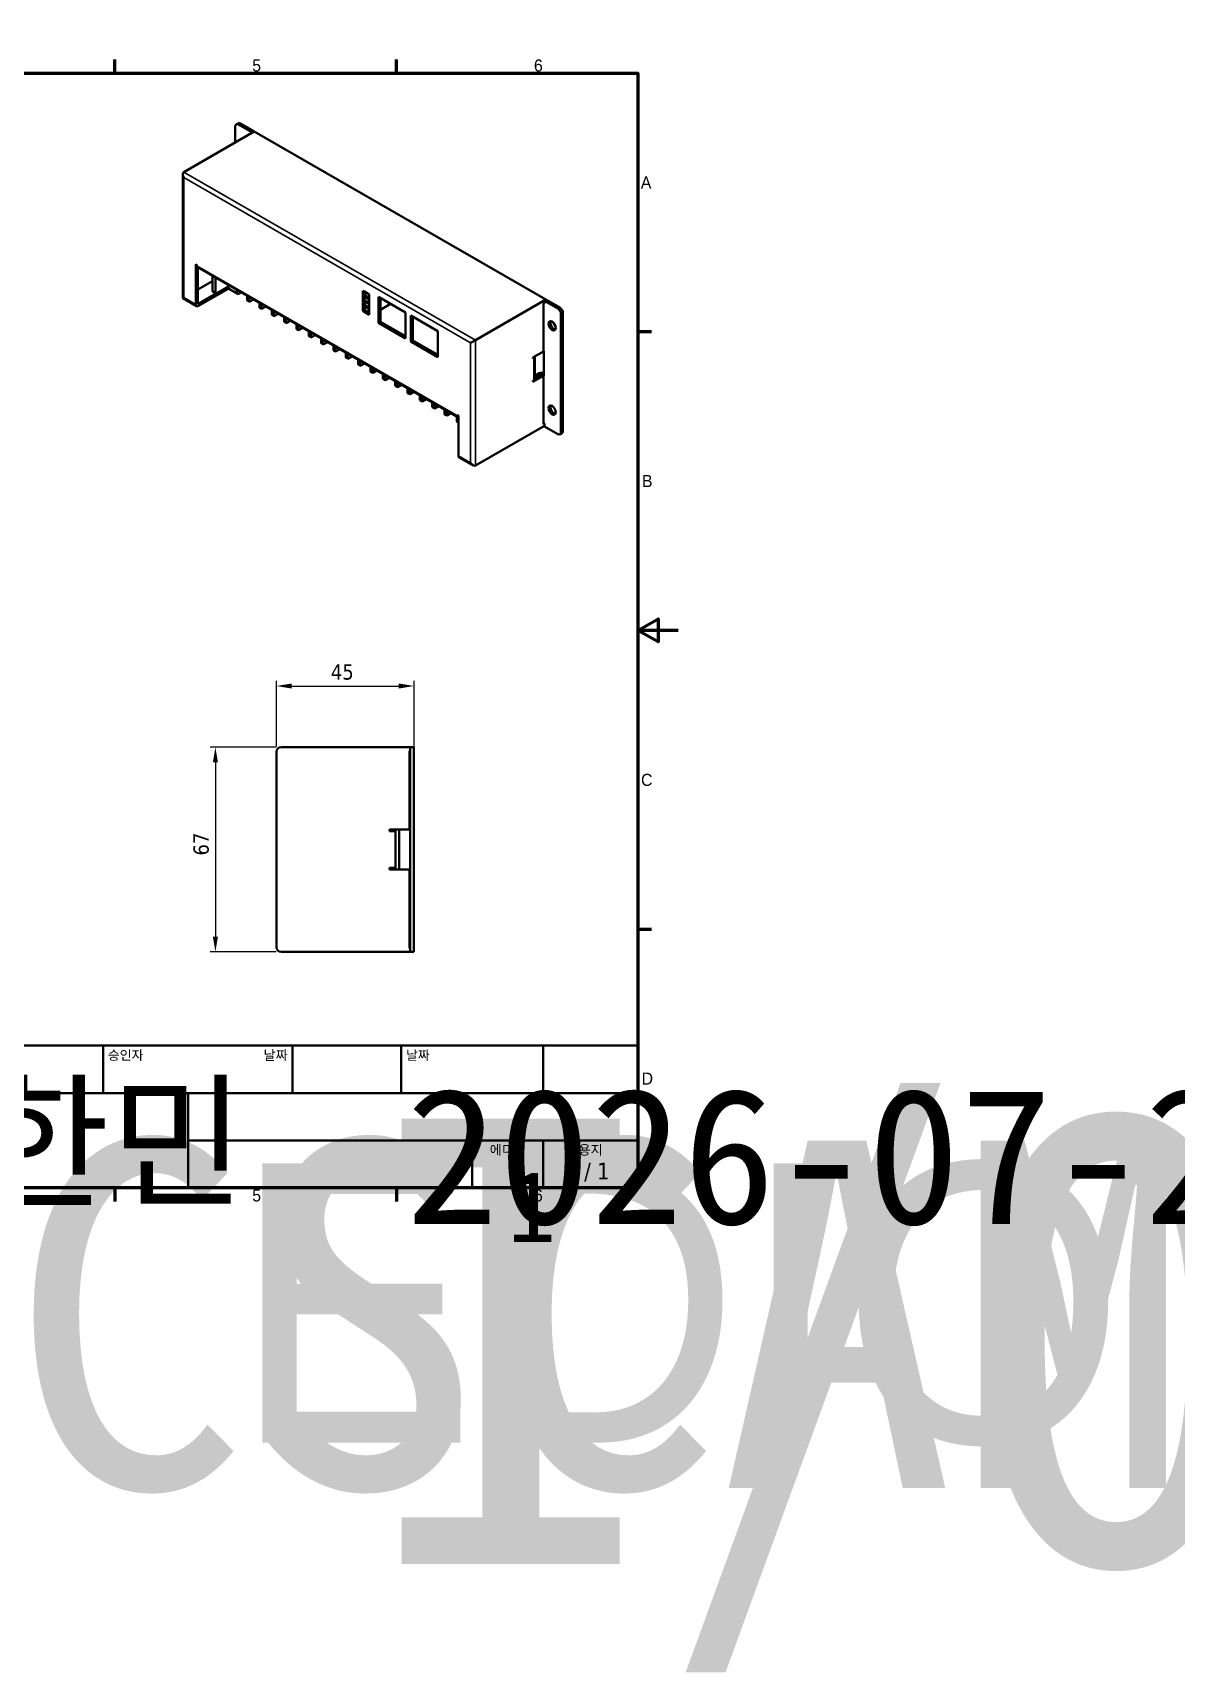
# Model space of a CAD drawing. Header units: millimetres. Extents: x 1765 to 6062, y -417 to 1193.
# Drawn here: x 2791 to 3913, y -417 to 1193 of the extents above; entities that cross this region are included whole.
import ezdxf
from ezdxf.enums import TextEntityAlignment as Align

# ---------------------------------------------------------------- set-up
doc = ezdxf.new("R2018")
doc.units = ezdxf.units.MM
doc.header["$LTSCALE"] = 4
for name, color, linetype, lineweight in [('경계(ISO)', 7, 'Continuous', 70), ('외형선(ISO)', 7, 'Continuous', 50), ('제목(ISO)', 7, 'Continuous', 50), ('좁은 외형선(ISO)', 7, 'Continuous', 35), ('치수(ISO)', 7, 'Continuous', 25)]:
    doc.layers.add(name, color=color, linetype=linetype, lineweight=lineweight)
doc.styles.get("Standard").update_dxf_attribs({"font": ''})
doc.styles.add('레이블 문자 (JIS)', font='')
doc.styles.add('주 문자 (ISO)', font='')
doc.styles.add('텍스트 스타일18', font='')
doc.styles.add('텍스트 스타일19', font='')
doc.styles.get('Standard').set_extended_font_data('Tahoma')
doc.styles.get('레이블 문자 (JIS)').set_extended_font_data('Gulim')
doc.styles.get('주 문자 (ISO)').set_extended_font_data('Tahoma')
doc.styles.get('텍스트 스타일18').set_extended_font_data('Tahoma')
doc.styles.get('텍스트 스타일19').set_extended_font_data('Tahoma')
doc.dimstyles.new('dim', dxfattribs={"dimtxt": 15, "dimasz": 15, "dimexe": 5, "dimexo": 5, "dimgap": 6, "dimtad": 1, "dimdec": 4, "dimdsep": 46, "dimtxsty": 'Standard', "dimcen": 0.09, "dimclrd": 1, "dimclre": 1, "dimclrt": 256, "dimadec": 4, "dimazin": 2, "dimtfac": 1, "dimtdec": 4, "dimtmove": 0, "dimatfit": 3, "dimfxl": 1, "dimtolj": 1, "dimtzin": 0, "dimarcsym": 0})

# ---------------------------------------------------------------- blocks, each defined once
blk = doc.blocks.new('*D303')
at = {"layer": 'Defpoints', "color": 0}
for p in [(3165, 551.6), (3030, 487.1), (3165, 485.6)]:
    blk.add_point(p, dxfattribs=at)
at = {"layer": '치수(ISO)', "lineweight": -2}
for p, q in [((3030, 492.1), (3030, 556.6)), ((3045, 551.6), (3150, 551.6)), ((3165, 490.6), (3165, 556.6))]:
    blk.add_line(p, q, dxfattribs=at)
at = {"layer": '치수(ISO)'}
for points in [[(3045, 554.1), (3045, 549.1), (3030, 551.6)], [(3150, 549.1), (3150, 554.1), (3165, 551.6)]]:
    blk.add_solid(points, dxfattribs=at)
at = {"layer": '치수(ISO)', "insert": (3083.3, 572.9), "char_height": 15, "attachment_point": 1}
blk.add_mtext('\\A1;45', dxfattribs=at)
blk = doc.blocks.new('*D304')
at = {"layer": 'Defpoints', "color": 0}
for p in [(3034.5, 491.6), (2970, 290.6), (3034.5, 290.6)]:
    blk.add_point(p, dxfattribs=at)
at = {"layer": '치수(ISO)', "lineweight": -2}
for p, q in [((3029.5, 491.6), (2965, 491.6)), ((2970, 476.6), (2970, 305.6)), ((3029.5, 290.6), (2965, 290.6))]:
    blk.add_line(p, q, dxfattribs=at)
at = {"layer": '치수(ISO)'}
for points in [[(2972.5, 476.6), (2967.5, 476.6), (2970, 491.6)], [(2967.5, 305.6), (2972.5, 305.6), (2970, 290.6)]]:
    blk.add_solid(points, dxfattribs=at)
at = {"layer": '치수(ISO)', "insert": (2948.4, 385.2), "char_height": 15, "attachment_point": 1, "rotation": 90}
blk.add_mtext('\\A1;67', dxfattribs=at)
blk = doc.blocks.new('경계 Default Border')
at = {"layer": '경계(ISO)'}
for p, q in [((70, 287), (70, 290.4)), ((140, 287), (140, 290.4)), ((280, 287), (280, 290.4)), ((350, 287), (350, 290.4)), ((10, 222.75), (6.6, 222.75)), ((410, 222.75), (413.4, 222.75)), ((10, 74.25), (6.6, 74.25)), ((410, 74.25), (413.4, 74.25)), ((70, 10), (70, 6.6)), ((140, 10), (140, 6.6)), ((280, 10), (280, 6.6)), ((350, 10), (350, 6.6))]:
    blk.add_line(p, q, dxfattribs=at)
at = {"layer": '경계(ISO)', "flags": 128}
for points in [[(210, 297), (210, 287), (207.11, 292), (212.89, 292), (210, 287)], [(10, 10), (10, 287), (410, 287), (410, 10), (10, 10)], [(0, 148.5), (10, 148.5), (5, 151.39), (5, 145.61), (10, 148.5)], [(420, 148.5), (410, 148.5), (415, 151.39), (415, 145.61), (410, 148.5)], [(210, 0), (210, 10), (207.11, 5), (212.89, 5), (210, 10)]]:
    blk.add_lwpolyline(points, dxfattribs=at)
at = {"layer": '경계(ISO)', "char_height": 3, "attachment_point": 7, "style": '레이블 문자 (JIS)'}
for s, insert in [('1', (34.54, 287.33)), ('2', (104.15, 287.4)), ('3', (174.15, 287.33)), ('4', (244.04, 287.33)), ('5', (314.13, 287.33)), ('6', (384.15, 287.33)), ('A', (6.91, 258.29)), ('A', (410.71, 258.29)), ('B', (7.21, 184.12)), ('B', (411.01, 184.12)), ('C', (6.97, 109.8)), ('C', (410.77, 109.8)), ('D', (7.12, 35.62)), ('D', (410.92, 35.62)), ('1', (34.54, 6.53)), ('2', (104.15, 6.6)), ('3', (174.15, 6.53)), ('4', (244.04, 6.53)), ('5', (314.13, 6.53)), ('6', (384.15, 6.53))]:
    blk.add_mtext(s, dxfattribs=dict(at, insert=insert))
blk = doc.blocks.new('제목 블록 ISO')
at = {"layer": '제목(ISO)'}
for p, q in [((270.07, 130), (100.07, 130)), ((157.07, 120), (157.07, 130)), ((197.07, 120), (197.07, 130)), ((220.07, 120), (220.07, 130)), ((250.07, 120), (250.07, 130)), ((270.07, 100), (270.07, 130)), ((100.07, 120), (270.07, 120)), ((175.07, 120), (175.07, 100)), ((270.07, 110), (175.07, 110)), ((235.07, 100), (235.07, 110)), ((250.07, 100), (250.07, 110)), ((100.07, 100), (270.07, 100))]:
    blk.add_line(p, q, dxfattribs=at)
at = {"layer": '제목(ISO)', "style": '텍스트 스타일19'}
for s, p in [('승인자 ', (158.07, 129)), ('날짜', (221.07, 129))]:
    blk.add_text(s, height=2, dxfattribs=at).set_placement(p, align=Align.TOP_LEFT)
at = {"layer": '제목(ISO)', "style": '텍스트 스타일18'}
blk.add_text('날짜', height=2.029, dxfattribs=at).set_placement((196.07, 129), align=Align.TOP_RIGHT)
for s, p in [('에디션', (242.57, 109)), ('용지', (260.07, 109))]:
    blk.add_text(s, height=2.029, dxfattribs=at).set_placement(p, align=Align.TOP_CENTER)
at = {"layer": '제목(ISO)', "style": '주 문자 (ISO)'}
blk.add_text('1 / 1 ', height=3.5, dxfattribs=at).set_placement((260.07, 103.5), align=Align.MIDDLE_CENTER)
at = {"layer": '제목(ISO)', "lineweight": 30, "flags": 104}
for tag, height, p in [('점검자', 3.5, (133.07, 121)), ('엔지니어링_승인자', 3.5, (158.07, 121)), ('작성자', 2.49, (100.84, 122.53)), ('작성_날짜', 2.49, (220.89, 121.88))]:
    blk.add_attdef(tag, text='', height=height, dxfattribs=at).set_placement(p, align=Align.BOTTOM_LEFT)
blk.add_attdef('엔지니어링_승인_날짜', text='', height=2.49, dxfattribs=at).set_placement((196.07, 121), align=Align.BOTTOM_RIGHT)
for tag, p in [('제목', (222.57, 115)), ('회사', (137.41, 109.96)), ('리비전_번호', (242.57, 103.5))]:
    blk.add_attdef(tag, text='', height=3.5, dxfattribs=at).set_placement(p, align=Align.MIDDLE_CENTER)
blk.add_attdef('부품_번호', text='', height=3.5, dxfattribs=at).set_placement((176.07, 105), align=Align.MIDDLE_LEFT)

msp = doc.modelspace()

# ---------------------------------------------------------------- linework, layer by layer
at = {"layer": '외형선(ISO)', "color": 0}
for p, q in [((3008.14502, 1096.01183), (2938.93694, 1056.15755)), ((2989.53043, 1100.85344), (2989.53043, 1085.2924)), ((2992.37596, 1104.02011), (2990.46677, 1102.92068)), ((2992.71241, 1102.70002), (3005.75853, 1095.18726)), ((3007.66772, 1096.28669), (2994.6216, 1103.79945)), ((3005.75853, 1095.18726), (3007.66772, 1096.28669)), ((3005.75853, 1094.63755), (3005.75853, 1095.18726)), ((3007.66772, 1096.28669), (3007.66772, 1095.73697)), ((3008.14502, 1096.01183), (3294.52327, 931.09757)), ((2937.94843, 932.34619), (2937.94843, 1053.97511)), ((2950.86937, 965.60039), (2951.66487, 965.14229)), ((2950.86937, 926.05154), (2950.86937, 965.60039)), ((2951.66487, 965.14229), (2951.66487, 964.22255)), ((3208.51655, 815.16547), (2952.36712, 962.67212)), ((2952.77856, 962.43518), (2952.77856, 926.59913)), ((2967.10543, 954.18489), (2967.10543, 939.81822)), ((2970.20786, 938.03165), (2970.20786, 952.39832)), ((2967.10543, 949.14199), (2952.77856, 940.8917)), ((2952.77856, 926.59913), (2970.76245, 936.95536)), ((2982.67761, 941.60947), (2953.25586, 924.66661)), ((2967.57359, 938.7846), (2970.67602, 936.99803)), ((2971.79885, 937.10836), (2984.27907, 944.29524)), ((2981.90163, 942.82035), (2981.90163, 942.92617)), ((2991.53391, 936.50947), (2982.3698, 941.78673)), ((2991.06574, 937.54309), (2991.06574, 940.38706)), ((2995.13221, 938.04534), (2992.65673, 936.6198)), ((3001.08898, 934.61506), (3001.08898, 929.93161)), ((3114.74137, 939.62468), (3121.10533, 935.95992)), ((3114.74137, 919.75829), (3114.74137, 939.62468)), ((3116.25589, 938.75253), (3116.25281, 938.75075)), ((3116.25281, 938.75075), (3121.10533, 935.95637)), ((3116.25281, 935.25574), (3116.25281, 938.75075)), ((3121.10533, 932.46136), (3116.25281, 935.25574)), ((3117.37082, 934.61192), (3116.25281, 933.9681)), ((3116.25281, 933.9681), (3121.10533, 931.17372)), ((3116.25281, 930.47309), (3116.25281, 933.9681)), ((3116.65055, 935.02669), (3116.65055, 934.19715)), ((3121.10533, 935.95992), (3121.10533, 916.09353)), ((3130.09442, 933.54267), (3156.66396, 918.24229)), ((3130.09442, 908.15783), (3130.09442, 933.54267)), ((2951.57162, 924.50111), (2937.94843, 932.34618)), ((3003.18908, 928.72224), (3001.08898, 929.93161)), ((3003.18908, 928.72224), (3003.18908, 933.40569)), ((3007.25556, 931.06397), (3003.18908, 928.72224)), ((3013.21232, 927.63369), (3013.21232, 922.95024)), ((3015.31243, 921.74087), (3013.21232, 922.95024)), ((3015.31243, 921.74087), (3015.31243, 926.42432)), ((3019.3789, 924.0826), (3015.31243, 921.74087)), ((3025.33567, 920.65232), (3025.33567, 915.96887)), ((3027.43578, 914.7595), (3027.43578, 919.44295)), ((3114.74137, 919.75829), (3116.49515, 920.76823)), ((3121.10533, 916.09353), (3114.74137, 919.75829)), ((3121.10533, 927.67871), (3116.25281, 930.47309)), ((3117.37082, 929.82927), (3116.25281, 929.18545)), ((3116.25281, 929.18545), (3121.10533, 926.39107)), ((3116.25281, 925.69044), (3116.25281, 929.18545)), ((3121.10533, 922.89606), (3116.25281, 925.69044)), ((3117.37082, 925.04662), (3116.25281, 924.4028)), ((3116.25281, 924.4028), (3121.10533, 921.60842)), ((3116.25281, 920.90779), (3116.25281, 924.4028)), ((3121.10533, 918.11341), (3116.25281, 920.90779)), ((3116.65055, 930.24404), (3116.65055, 929.4145)), ((3116.65055, 925.46139), (3116.65055, 924.63185)), ((3132.00361, 932.44324), (3132.00361, 909.25726)), ((3142.02467, 926.6725), (3132.00361, 920.90175)), ((3156.66396, 918.24229), (3156.66396, 892.85745)), ((3294.52327, 931.09757), (3225.31519, 891.24329)), ((3292.13678, 927.5159), (3293.09137, 928.06562)), ((3292.13678, 880.05729), (3292.13678, 927.5159)), ((3293.09137, 926.96406), (3292.13678, 927.51377)), ((3295.00056, 930.82271), (3293.09137, 929.72328)), ((3306.13749, 922.21052), (3293.09137, 929.72328)), ((3293.09137, 929.72328), (3293.09137, 926.96406)), ((3294.52327, 931.09757), (3294.52327, 930.54785)), ((3295.00056, 930.82271), (3308.04668, 923.30995)), ((3311.22866, 917.79861), (3311.22866, 801.9113)), ((3027.43578, 914.7595), (3025.33567, 915.96887)), ((3031.50225, 917.10123), (3027.43578, 914.7595)), ((3037.45901, 913.67095), (3037.45901, 908.9875)), ((3039.55912, 907.77813), (3037.45901, 908.9875)), ((3039.55912, 907.77813), (3039.55912, 912.46158)), ((3043.6256, 910.11985), (3039.55912, 907.77813)), ((3049.58236, 906.68958), (3049.58236, 902.00613)), ((3051.68247, 900.79676), (3049.58236, 902.00613)), ((3051.68247, 900.79676), (3051.68247, 905.48021)), ((3055.74894, 903.13848), (3051.68247, 900.79676)), ((3130.09442, 908.15783), (3132.00361, 909.25726)), ((3156.66396, 892.85745), (3130.09442, 908.15783)), ((3132.00361, 909.25726), (3156.66396, 895.05631)), ((3161.91423, 915.21886), (3188.48376, 899.91848)), ((3161.91423, 889.83402), (3161.91423, 915.21886)), ((3163.82342, 914.11943), (3163.82342, 890.93345)), ((3309.31947, 916.69918), (3309.31947, 800.81187)), ((3061.70571, 899.70821), (3061.70571, 895.02476)), ((3063.80581, 893.81539), (3061.70571, 895.02476)), ((3063.80581, 893.81539), (3063.80581, 898.49884)), ((3067.87229, 896.15711), (3063.80581, 893.81539)), ((3073.82905, 892.72684), (3073.82905, 888.04339)), ((3075.92916, 886.83402), (3073.82905, 888.04339)), ((3075.92916, 886.83402), (3075.92916, 891.51747)), ((3079.99563, 889.17574), (3075.92916, 886.83402)), ((3085.9524, 885.74547), (3085.9524, 881.06202)), ((3161.91423, 889.83402), (3163.82342, 890.93345)), ((3188.48376, 874.53365), (3161.91423, 889.83402)), ((3163.82342, 890.93345), (3188.48376, 876.7325)), ((3188.48376, 899.91848), (3188.48376, 874.53365)), ((3088.0525, 879.85265), (3085.9524, 881.06202)), ((3088.0525, 879.85265), (3088.0525, 884.5361)), ((3092.11898, 882.19437), (3088.0525, 879.85265)), ((3098.07574, 878.7641), (3098.07574, 874.08065)), ((3100.17585, 872.87128), (3098.07574, 874.08065)), ((3100.17585, 872.87128), (3100.17585, 877.55473)), ((3104.24232, 875.213), (3100.17585, 872.87128)), ((3110.19909, 871.78273), (3110.19909, 867.09928)), ((3112.2992, 865.8899), (3112.2992, 870.57336)), ((3281.79534, 874.10206), (3292.13678, 880.05729)), ((3281.79534, 873.18232), (3281.79534, 874.10206)), ((3281.79534, 873.18232), (3282.59084, 873.64041)), ((3283.57935, 852.94092), (3283.57935, 875.0147)), ((3292.13678, 880.60701), (3292.61408, 880.33215)), ((3292.61408, 880.33215), (3292.61408, 856.4189)), ((3112.2992, 865.8899), (3110.19909, 867.09928)), ((3116.36567, 868.23163), (3112.2992, 865.8899)), ((3122.32244, 864.80136), (3122.32244, 860.11791)), ((3124.42254, 858.90853), (3122.32244, 860.11791)), ((3124.42254, 858.90853), (3124.42254, 863.59199)), ((3128.48902, 861.25026), (3124.42254, 858.90853)), ((3134.44578, 857.81999), (3134.44578, 853.13654)), ((3136.54589, 851.92716), (3134.44578, 853.13654)), ((3136.54589, 851.92716), (3136.54589, 856.61062)), ((3140.61236, 854.26889), (3136.54589, 851.92716)), ((3292.13678, 856.14404), (3281.79534, 850.1888)), ((3283.57935, 856.16357), (3287.84111, 858.61775)), ((3283.57935, 853.415), (3290.22759, 857.24347)), ((3290.22759, 857.79318), (3284.97732, 854.76976)), ((3292.61408, 856.4189), (3290.22759, 857.79318)), ((3290.22759, 857.79318), (3290.22759, 857.24347)), ((3290.22759, 857.24347), (3292.13678, 856.14404)), ((3292.13678, 808.68543), (3292.13678, 856.14404)), ((3146.56913, 850.83862), (3146.56913, 846.15516)), ((3148.66923, 844.94579), (3146.56913, 846.15516)), ((3148.66923, 844.94579), (3148.66923, 849.62925)), ((3152.73571, 847.28752), (3148.66923, 844.94579)), ((3158.69247, 843.85725), (3158.69247, 839.17379)), ((3160.79258, 837.96442), (3158.69247, 839.17379)), ((3160.79258, 837.96442), (3160.79258, 842.64788)), ((3164.85905, 840.30615), (3160.79258, 837.96442)), ((3170.81582, 836.87588), (3170.81582, 832.19242)), ((3282.59084, 851.56664), (3281.79534, 851.10854)), ((3281.79534, 850.1888), (3281.79534, 851.10854)), ((3172.91593, 830.98305), (3170.81582, 832.19242)), ((3172.91593, 830.98305), (3172.91593, 835.66651)), ((3176.9824, 833.32478), (3172.91593, 830.98305)), ((3182.93916, 829.89451), (3182.93916, 825.21105)), ((3185.03927, 824.00168), (3182.93916, 825.21105)), ((3185.03927, 824.00168), (3185.03927, 828.68514)), ((3189.10574, 826.34341), (3185.03927, 824.00168)), ((3195.06251, 822.91314), (3195.06251, 818.22968)), ((3197.16262, 817.02031), (3197.16262, 821.70376)), ((3197.16262, 817.02031), (3195.06251, 818.22968)), ((3201.22909, 819.36204), (3197.16262, 817.02031)), ((3207.18586, 815.93177), (3207.18586, 811.24831)), ((3208.60979, 810.42832), (3207.18586, 811.24831)), ((3207.8143, 816.7159), (3207.8143, 817.63564)), ((3207.8143, 817.63564), (3208.60979, 817.17755)), ((3208.60979, 817.17755), (3208.60979, 777.62871)), ((3293.09137, 807.02777), (3225.31519, 767.99806)), ((3292.13678, 809.78699), (3293.09137, 809.23727)), ((3293.09137, 809.23514), (3292.13678, 808.68543)), ((3293.09137, 809.23727), (3293.09137, 806.47805)), ((3306.13749, 798.96529), (3293.09137, 806.47805)), ((3310.29233, 799.84406), (3308.38314, 798.74463)), ((3222.93523, 768.2332), (3209.31204, 776.07827)), ((3029.95029, 487.11445), (3029.95029, 295.11445)), ((3161.35029, 491.61445), (3034.45029, 491.61445)), ((3160.45029, 410.61445), (3160.45029, 488.01445)), ((3160.45029, 488.01445), (3161.35029, 488.01445)), ((3161.35029, 487.11445), (3160.45029, 487.11445)), ((3161.35029, 485.61445), (3161.35029, 491.61445)), ((3164.95029, 491.61445), (3161.35029, 491.61445)), ((3161.35029, 485.61445), (3161.35029, 296.61445)), ((3164.95029, 491.61445), (3164.95029, 485.61445)), ((3164.95029, 485.61445), (3164.95029, 296.61445)), ((3140.95029, 409.11445), (3140.95029, 410.61445)), ((3140.95029, 410.61445), (3160.45029, 410.61445)), ((3140.95029, 409.11445), (3142.45029, 409.11445)), ((3142.45029, 409.11445), (3146.95029, 409.11445)), ((3146.95029, 409.11445), (3146.95029, 410.61445)), ((3146.95029, 373.11445), (3146.95029, 409.11445)), ((3150.55029, 410.61445), (3150.55029, 371.61445)), ((3160.45029, 410.61445), (3161.35029, 410.61445)), ((3142.45029, 373.11445), (3140.95029, 373.11445)), ((3140.95029, 371.61445), (3140.95029, 373.11445)), ((3160.45029, 371.61445), (3140.95029, 371.61445)), ((3146.95029, 373.11445), (3142.45029, 373.11445)), ((3146.95029, 371.61445), (3146.95029, 373.11445)), ((3161.35029, 371.61445), (3160.45029, 371.61445)), ((3160.45029, 294.21445), (3160.45029, 371.61445)), ((3161.35029, 290.61445), (3034.45029, 290.61445)), ((3160.45029, 295.11445), (3161.35029, 295.11445)), ((3161.35029, 294.21445), (3160.45029, 294.21445)), ((3161.35029, 290.61445), (3161.35029, 296.61445)), ((3161.35029, 290.61445), (3164.95029, 290.61445)), ((3164.95029, 296.61445), (3164.95029, 290.61445))]:
    msp.add_line(p, q, dxfattribs=at)
for centre, start, end in [((3034.45029, 487.11445), 90.00000331, 180), ((3034.45029, 295.11445), 180, 270)]:
    msp.add_arc(centre, 4.5, start, end, dxfattribs=at)
for centre, major_axis, ratio, start_param, end_param in [((2992.71241, 1099.02106), (-2.24564, 3.89963), 0.5780931159, 5.4997208522, 7.070517179), ((2994.6216, 1100.12049), (-2.24564, 3.89963), 0.5780931159, 5.4997208522, 6.2831853072), ((2941.32343, 1052.02404), (2.38879, -4.13218), 0.5769784851, 3.1406257994, 4.7114221262), ((2954.05135, 965.59684), (-1.68423, -2.92472), 0.5780931159, 5.4958534354, 6.2831853072), ((2968.69642, 940.73441), (-1.12282, -1.94981), 0.5780931159, 5.4958534354, 6.2831853072), ((2971.79885, 938.94784), (-1.12282, -1.94981), 0.5780931159, 5.4958534354, 7.0666497622), ((2983.49263, 943.73654), (-1.12282, -1.94981), 0.5780931159, 5.4958534354, 6.2831853072), ((2992.65673, 938.45928), (-1.12282, -1.94981), 0.5780931159, 5.4958534354, 7.0666497622), ((2941.32343, 934.29726), (-3.375, -1.95107), 0.001672483, 5.4968202526, 6.2822183975), ((2953.25586, 927.42583), (-1.68423, -2.92472), 0.5780931159, 5.4958534354, 7.0666497622), ((3306.13749, 918.53156), (2.24564, -3.89963), 0.5780931159, 0.7873318718, 2.3581281986), ((3308.04668, 919.63099), (-2.24564, 3.89963), 0.5780931159, 3.9289245254, 5.4997208522), ((3302.47822, 906.28232), (-2.52635, 4.38708), 0.5780931159, 0.3859036447, 2.7556890089), ((3222.9287, 889.85835), (-3.375, -1.95107), 0.001672483, 3.9260240205, 5.4968202896), ((3280.20435, 875.0147), (3.375, 0), 0.575861701, 5.4977871438, 6.3405873888), ((3282.59084, 856.14404), (-3.375, 0), 0.575861701, 1.8680476881, 2.3561944902), ((3290.22759, 857.24347), (3.375, 0), 0.575861701, 0.7853981634, 2.3561944902), ((3280.20435, 852.94092), (3.375, 0), 0.575861701, 5.4977871438, 6.2831853072), ((3302.47822, 823.50568), (-2.52635, 4.38708), 0.5780931159, 0.3859036447, 2.7556890089), ((3210.20078, 818.09019), (-1.68423, -2.92472), 0.5780931159, 5.4958534354, 6.3369221059), ((3306.13749, 802.64425), (2.24564, -3.89963), 0.5780931159, 5.4997208522, 7.070517179), ((3308.04668, 803.74368), (2.24564, -3.89963), 0.5780931159, 0, 0.7873318718), ((3210.99628, 779.00299), (-1.68423, -2.92472), 0.5780931159, 5.4958534354, 6.2831853072), ((3222.9287, 772.13156), (-2.38879, 4.13218), 0.5769784851, 1.5698294726, 3.1406257994)]:
    msp.add_ellipse(centre, major_axis=major_axis, ratio=ratio, start_param=start_param, end_param=end_param, dxfattribs=at)
for centre in [(3300.56903, 905.1829), (3300.56903, 822.40625)]:
    msp.add_ellipse(centre, major_axis=(-2.52635, 4.38708), ratio=0.5780931159, dxfattribs=at)
at = {"layer": '좁은 외형선(ISO)', "color": 0}
for p, q in [((2992.71241, 1102.70002), (2994.6216, 1103.79945)), ((3225.31519, 891.24329), (2938.93694, 1056.15755)), ((2938.93694, 932.92297), (2938.93694, 1050.64976)), ((2938.93694, 1050.64976), (3220.54222, 888.48407)), ((3207.8143, 816.7159), (2951.66487, 964.22255)), ((2970.20786, 938.03165), (2967.10543, 939.81822)), ((2991.06574, 937.54309), (2981.90163, 942.82035)), ((2950.86937, 926.05154), (2938.93694, 932.92297)), ((3308.04668, 923.30995), (3306.13749, 922.21052)), ((3309.31947, 916.69918), (3311.22866, 917.79861)), ((3220.54222, 888.48407), (3220.54222, 770.75728)), ((3225.31519, 767.99806), (3225.31519, 891.24329)), ((3282.59084, 873.64041), (3282.59084, 851.56664)), ((3284.97732, 854.22004), (3284.97732, 854.76976)), ((3311.22866, 801.9113), (3309.31947, 800.81187)), ((3220.54222, 770.75728), (3208.60979, 777.62871))]:
    msp.add_line(p, q, dxfattribs=at)

# ---------------------------------------------------------------- block references
at = {"color": 0, "xscale": 3.95026875, "yscale": 3.95026875, "zscale": 3.95026875}
msp.add_blockref('경계 Default Border', (1765.28989, 19.62037), dxfattribs=at)
at = {"color": 0}
ref = msp.add_blockref('제목 블록 ISO', (2129.77704, -405.61444), dxfattribs=dict(at, xscale=4.647374999999999, yscale=4.647374999999999, zscale=4.647374999999999))
lines = msp.add_mtext('I/O 모듈', dxfattribs={"layer": '제목(ISO)', "insert": (3111.40846, 126.72265), "char_height": 436.85325, "attachment_point": 1})
ref.add_attrib('TITLE', '', (3111.40846, 126.72265), dxfattribs={"flags": 104}).embed_mtext(lines)
lines = msp.add_mtext('{\\f굴림|b0|i0|c129|p50;EDIO OUT 32_구형}', dxfattribs={"layer": '제목(ISO)', "insert": (2986.76548, 83.12323), "char_height": 274.195125, "attachment_point": 1})
ref.add_attrib('PART_NUMBER', '', (2986.76548, 83.12323), dxfattribs={"flags": 104}).embed_mtext(lines)
lines = msp.add_mtext('CSCAM', dxfattribs={"layer": '제목(ISO)', "insert": (2768.39378, 105.40238), "char_height": 341.01479, "attachment_point": 1})
ref.add_attrib('COMPANY', '', (2768.39378, 105.40238), dxfattribs={"flags": 104}).embed_mtext(lines)
lines = msp.add_mtext('{\\f굴림|b0|i0|c129|p50;유한민}', dxfattribs={"layer": '제목(ISO)', "insert": (2599.4937, 156.71793), "char_height": 106.2999437, "attachment_point": 1})
ref.add_attrib('AUTHOR', '', (2599.4937, 156.71793), dxfattribs={"flags": 104}).embed_mtext(lines)
lines = msp.add_mtext('2026-07-29', dxfattribs={"layer": '제목(ISO)', "insert": (3157.1787, 156.71793), "char_height": 133.224089, "attachment_point": 1})
ref.add_attrib('CREATION_DATE', '', (3157.1787, 156.71793), dxfattribs={"flags": 104}).embed_mtext(lines)
lines = msp.add_mtext('1', dxfattribs={"layer": '제목(ISO)', "insert": (3257.09726, 75.38887), "char_height": 69.71062, "attachment_point": 1})
ref.add_attrib('REVISION_NUMBER', '', (3257.09726, 75.38887), dxfattribs={"flags": 104}).embed_mtext(lines)

# ---------------------------------------------------------------- dimensions: what is measured, and where the dimension line sits
at = {"layer": '치수(ISO)', "color": 0}
for base, p1, p2, angle, text, picture, middle in [((3164.95029, 551.61445), (3029.95029, 487.11445), (3164.95029, 485.61445), 180, '45', '*D303', (3093.85029, 551.61445)), ((2969.95029, 290.61445), (3034.45029, 491.61445), (3034.45029, 290.61445), 90, '67', '*D304', (2969.95029, 395.61445))]:
    dim = msp.add_linear_dim(base=base, p1=p1, p2=p2, angle=angle, text=text, dimstyle='dim', override={"dimclrd": 256, "dimclre": 256}, dxfattribs=at)
    dim.commit()
    dim.dimension.update_dxf_attribs({"geometry": picture, "text_midpoint": middle, "dimtype": 160})

doc.saveas('drawing.dxf')
